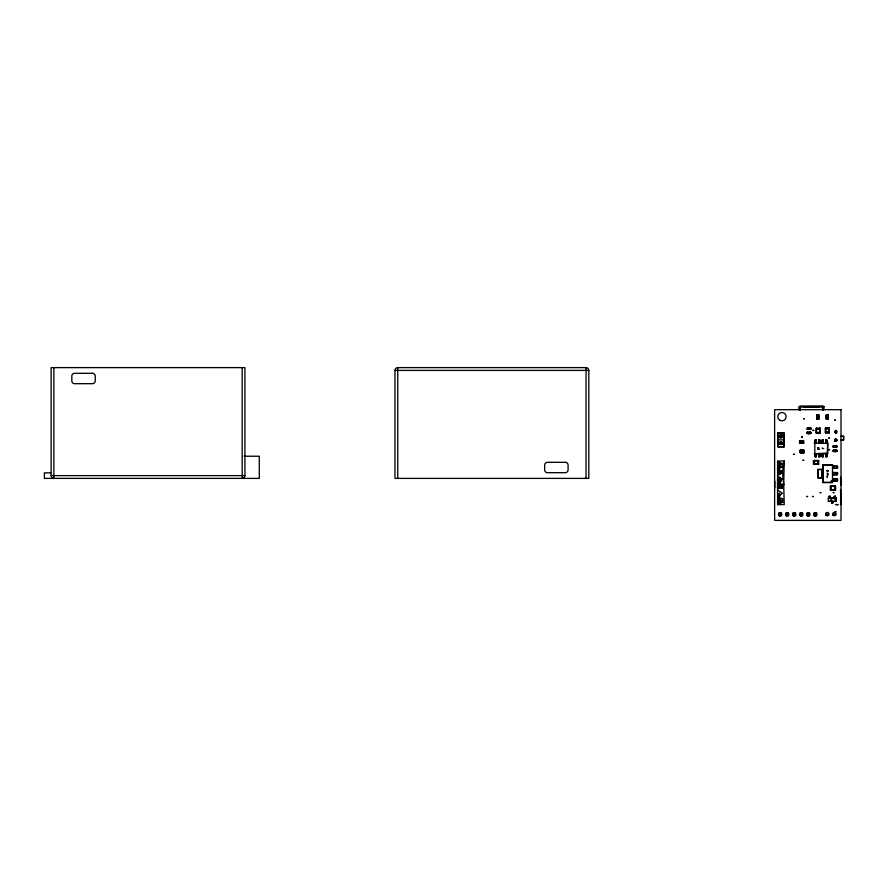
<?xml version="1.0" encoding="UTF-8"?>
<svg xmlns="http://www.w3.org/2000/svg" width="888" height="888" viewBox="0 0 888 888"><rect width="100%" height="100%" fill="white"/><g stroke="black" fill="none" stroke-linecap="round" stroke-linejoin="round"><path stroke-width="1.33" d="M777.588 489.965L782.45 493.295L777.588 497.003L782.705 498.845L782.683 502.286L780.852 501.221L779.242 504.584L779.253 499.145M779.253 496.425L779.253 493.706M779.253 488.267L779.253 484.182M779.264 478.743L779.264 481.463L779.298 477.888L777.588 475.901L782.45 479.231L777.588 482.939L779.065 488.156L782.661 488.2L783.727 484.648L784.226 461.005L777.588 461.005L777.588 504.584L784.226 504.584L783.727 484.648L782.45 471.717L784.226 461.005M779.264 474.658L779.275 462.415L777.588 462.004L782.761 463.647L782.661 467.099L777.588 468.864L779.065 474.092L780.929 473.304M782.55 488.411L782.55 484.46M799.955 409.19L799.955 406.504L822.776 406.471L823.465 410.467M822.832 477.977L817.87 477.788L817.87 469.497L822.754 469.441L822.832 477.977L817.837 477.788L817.859 469.508L822.754 469.441M832.167 464.979L823.176 464.979L822.832 482.628L832.5 482.65L832.522 464.657L822.854 464.657M826.828 455.744L826.828 456.776L825.74 456.776L825.74 453.746L826.939 453.735L826.828 455.744L825.74 455.744L825.74 453.746M827.76 442.968L827.749 453.69L814.229 453.69L827.194 453.146L827.749 442.946M836.252 497.902L836.252 501.454L828.249 501.454L828.26 497.902M834.343 496.703L835.43 496.203L835.442 497.857L834.298 497.857L834.343 496.703L835.43 496.203L834.343 496.226L834.298 497.857L835.43 497.857L835.442 496.692M810.844 432.134L810.811 433.477L807.281 433.466L807.236 432.134M815.184 440.925L815.184 439.882L816.272 439.893L816.272 442.923L815.073 442.923L815.184 440.925L816.261 440.992L816.272 442.846L815.073 442.923L815.184 439.904L816.272 439.904L816.261 440.992M816.272 455.744L816.261 456.776L815.184 456.776L815.006 453.735L815.184 456.776L816.261 456.754L816.383 453.735L816.272 455.744L815.184 455.744M816.827 418.415L816.838 415.639L818.836 415.651L818.836 418.426L816.827 418.415L818.836 418.426M818.703 440.925L818.703 439.882L819.791 439.893L819.902 442.923L818.592 442.923L818.703 440.925L819.779 440.992L819.902 442.923M819.791 455.744L819.779 456.776L818.692 456.765L818.581 453.735L819.902 453.735L819.791 455.744L818.703 455.666M821.722 477.8L821.733 469.497M822.221 440.925L822.221 439.882L823.309 439.893L823.42 442.923L822.11 442.923L822.221 440.925L823.298 440.992L823.42 442.923M823.309 455.744L823.298 456.776L822.21 456.765L822.099 453.735L823.42 453.735L823.309 455.744L822.221 455.666L822.099 453.735M825.74 455.744L825.74 456.776L826.828 456.754L826.939 453.735L825.74 453.812L826.828 454.789L825.74 454.967M825.74 440.925L825.74 439.882L826.817 439.882L826.994 442.923L826.817 439.882L825.74 439.904L825.629 442.923L825.74 440.925L826.828 440.925M826.328 418.415L826.328 415.639L828.326 415.651L828.326 418.426L826.328 418.415L828.326 418.426M829.07 496.714L830.158 496.203L830.191 497.868L830.158 496.203L829.07 496.226L829.015 497.868L829.07 496.714L830.169 496.692M832.611 481.107L832.611 478.932L837.528 478.998L837.495 481.041L832.611 481.107L837.495 481.041L837.495 478.998L832.611 478.932M832.611 474.736L832.611 472.56L837.528 472.616L837.495 474.658L832.611 474.736L837.495 474.658L837.495 472.616L832.611 472.56M832.611 468.353L832.611 466.178L837.528 466.244L837.495 468.276L832.611 468.353L837.495 468.276L837.495 466.244L832.611 466.178M832.8 502.641L831.712 503.141L831.679 501.476L831.712 503.141L832.8 503.13L832.855 501.476L832.8 502.641L831.701 502.652M833.355 445.987L833.266 447.152L833.31 445.965L836.796 446.009L833.31 445.965L833.266 447.297M777.899 446.731L777.766 433.111L784.304 433.111L783.926 446.853L779.176 446.919L777.766 446.675L777.932 433M783.582 444.533L783.926 446.853L784.171 433.044L777.766 433.111L778.332 435.819M800.277 443.101L800.288 440.903L803.041 440.903L803.041 443.112L800.277 443.101L800.277 440.892L803.041 440.903L803.041 443.112L800.277 443.101L800.277 440.892M800.632 452.603L800.643 450.394L803.385 450.394L803.396 452.603L800.632 452.603L800.621 450.394L803.385 450.394L803.396 452.603L800.632 452.603L800.621 450.394M803.03 443.101L803.041 440.903M803.385 452.591L803.385 450.394M814.141 464.202L814.152 460.606L818.015 460.595L818.015 464.202L814.141 464.202L814.141 460.595M818.003 464.191L818.015 460.595M817.448 418.059L818.891 419.114L818.891 414.951L816.782 414.951L816.782 419.114L818.891 419.114M826.939 418.059L828.382 419.114L828.382 414.951L826.273 414.951L826.273 419.114L828.382 419.114M831.013 489.865L831.035 486.28L834.898 486.269L834.898 489.865L831.013 489.865L831.013 486.269M834.887 489.865L834.898 486.269M818.592 442.923L818.703 439.904L819.791 439.904L819.779 440.992M819.902 453.735L819.779 456.754L818.703 456.754L818.581 453.735M822.11 442.923L822.221 439.904L823.309 439.904L823.298 440.992M823.42 453.735L823.298 456.754L822.221 456.754L822.221 455.666M807.958 429.27L807.236 429.27L807.281 428.016L810.8 428.027L810.844 429.359M810.122 432.223C812.553 432.489 808.924 434.931 807.314 433.422L807.292 432.145L807.314 433.422M836.829 451.415C836.618 447.985 838.15 453.391 833.31 451.404L833.266 450.161L833.366 451.37L836.785 451.348L836.829 450.327L833.299 450.327L833.366 451.37M779.242 504.584L779.298 498.989L777.588 497.003L780.352 495.005M827.716 470.729L827.072 470.995M823.842 409.202L823.764 406.493L799.788 406.493L799.167 409.956M830.591 499.8L830.657 499.933M831.801 499.334L831.423 499.589M779.375 513.786L779.231 515.54L779.387 513.797L781.029 513.73L781.174 515.54L781.174 513.597L781.174 515.54L779.231 515.54L779.231 513.597L781.174 513.597L779.231 513.597M788.022 513.741L788.211 515.54C782.761 515.762 790.564 512.21 786.424 513.797L786.269 515.54M795.06 515.395L795.237 513.597L795.237 515.54C789.787 515.762 797.591 512.21 793.45 513.797L793.484 515.395L795.237 515.54L793.583 515.262M802.097 515.395L802.275 513.597L802.275 515.54C796.825 515.762 804.628 512.21 800.488 513.797L802.119 513.73L802.275 515.54L800.61 515.262M807.37 515.54L807.514 513.786L809.157 513.73L809.312 515.54L809.312 513.597L809.312 515.54L807.37 515.54L807.37 513.597L809.312 513.597L807.37 513.597M816.272 442.923L815.173 441.869L816.272 441.702M814.407 515.54L814.551 513.786L816.194 513.73L816.338 515.54L816.338 513.597L816.338 515.54L814.407 515.54L814.407 513.597L816.338 513.597L814.407 513.597M810.755 433.444L810.744 432.378A6.194 6.194 0 0 0 807.436 432.345L810.811 432.389M780.064 435.409L782.006 435.409L780.252 435.553L780.064 437.34L780.064 435.409L780.064 437.34L782.006 437.34L782.883 432.856M780.241 442.579L782.006 442.435L780.252 442.59L780.064 444.377L780.064 442.435L780.064 444.377L782.006 444.377L782.006 442.435L780.064 442.435M781.862 435.586L782.006 437.34L782.006 435.409M781.729 442.712L782.006 444.377L781.862 442.624M800.121 410.112L800.332 406.526L823.875 406.515M774.802 481.263L774.769 488.012M781.373 435.431L780.807 435.409M780.807 442.435L781.373 442.468L780.674 442.435M823.531 448.673L823.753 448.507M836.241 511.743L835.719 511.799M786.269 514.652L786.269 514.396M793.306 514.219L793.328 514.918L793.306 513.597M800.332 514.652L800.332 514.396M826.084 515.395L826.451 514.185L826.217 515.373L828.437 515.373L828.204 513.997L828.437 515.373M836.796 440.348L835.231 439.26C833.033 441.558 837.639 441.935 836.751 439.726C835.641 437.573 833.022 441.269 835.997 441.281L836.796 440.348L836.207 439.305M834.653 431.635C838.86 437.051 835.22 425.674 835.253 432.745C836.74 433.799 837.44 430.058 835.497 430.858L834.665 431.69L836.23 432.789M823.154 410.101L823.764 406.493M833.255 515.373L833.488 514.163L833.255 515.373L835.464 515.373L835.242 514.03L835.464 515.373M777.588 488.567L777.588 486.069M779.287 488.444L779.287 484.926L780.852 480.119M819.713 429.082L819.99 428.116L816.383 428.116L816.383 433.377L819.99 433.377L819.99 428.116L819.99 433.377L819.713 432.412M825.807 432.056L825.529 433.033L829.126 433.033L829.126 427.761L825.529 427.761L825.529 433.033L825.529 427.761L825.807 428.738M828.848 428.738L829.126 427.761L829.126 433.033L828.848 432.056M835.453 511.743L835.042 512.576L835.242 512.01M777.588 484.016L777.588 485.459M836.873 439.86L835.286 439.149L834.687 440.637L835.997 441.281M833.488 513.897L833.255 514.463L835.464 514.463M827.172 473.104L827.771 473.36M777.588 487.756L777.588 487.112M781.462 463.825L780.896 464.435L780.352 463.825L781.462 463.825L780.974 464.646L779.275 462.415L779.287 467.243M780.852 466.056L777.588 468.864L780.352 473.903L780.852 473.093M777.588 468.864L782.45 471.717L780.352 470.862L782.45 471.717L779.065 474.092M780.929 480.33L777.588 482.939L779.287 484.926L781.462 484.926L782.661 488.2L780.352 487.978L780.852 487.157L781.462 487.978L780.929 487.368L779.065 488.156M779.231 514.341L779.264 514.807M807.37 514.341L807.392 514.807M814.407 514.341L814.429 514.807M816.383 433.377L816.383 428.116M777.588 479.276L777.588 481.074L777.866 479.82M835.486 499.001L834.764 499.223L835.408 498.867M780.929 466.267L780.352 466.877L779.275 462.415M781.74 471.106A1.41 1.41 0 0 1 782.195 472.816L781.462 470.862L780.896 471.473L780.352 470.862M827.938 474.048L827.205 473.77L827.882 474.037M786.269 514.219L786.302 514.807M800.332 514.219L800.365 514.807M777.522 440.726L778.343 439.893L777.522 439.061M816.838 415.639L818.836 415.651M826.417 418.326L826.417 415.739L828.326 415.651M814.418 460.872L813.441 460.595L818.703 460.595L818.703 464.202L813.441 464.202L813.441 460.595L818.703 460.595L817.737 460.872M817.737 463.925L818.703 464.202L813.441 464.202L814.418 463.925M831.29 486.546L830.324 486.269L835.586 486.269L835.586 489.865L830.324 489.865L830.324 486.269L835.586 486.269L834.62 486.546M834.62 489.599L835.586 489.865L830.324 489.865L831.29 489.599M807.325 428.072L810.811 428.016L810.356 429.226M781.462 480.941L777.588 482.939L783.727 484.648L780.896 485.536L780.352 484.926L780.974 485.747L781.462 484.926L782.428 487.978M777.588 497.003L780.497 495.504M799.3 409.213L799.278 406.526L822.776 406.471L822.954 410.045M782.683 502.286L777.588 504.584L780.929 501.431L781.462 502.042L780.352 502.042L779.298 498.989L780.352 498.989M807.236 429.359L807.336 429.126A6.194 6.194 0 0 0 810.644 429.148L810.733 428.06M836.774 450.305L836.707 450.283A6.194 6.194 0 0 0 833.455 450.283L833.388 450.294M836.818 445.965L836.862 447.297M800.343 450.394L804.14 450.394L804.14 452.603L799.877 452.603L799.877 450.394L804.14 450.394L803.396 450.527M800.343 452.469L804.14 452.603L800.343 452.603M836.796 447.064L836.707 447.075A6.194 6.194 0 0 1 833.455 447.086L836.385 447.152M810.811 429.104L807.292 429.115M818.891 414.951L816.782 414.951M828.382 414.951L826.273 414.951M816.782 419.114L818.214 419.025L818.225 418.059M826.273 419.114L827.716 419.025L827.716 418.059M803.041 441.036L803.784 440.892L803.784 443.112L799.522 443.112L799.522 440.892L803.318 440.892M786.269 514.84L786.269 513.597M800.332 514.84L800.332 513.597M819.38 449.306L819.169 449.284M829.07 497.447L830.169 497.391M834.343 497.447L835.442 497.391M831.701 501.953L832.8 501.909M815.184 442.202L816.272 442.146M825.74 454.512L826.828 454.467M786.413 513.786L788.056 513.73M793.45 513.786L795.093 513.73L795.093 515.351M779.42 515.395L781.018 515.351M786.457 515.395L788.056 515.351M800.521 515.395L802.119 515.351M807.547 515.395L809.157 515.351M814.585 515.395L816.183 515.351M780.186 444.222L781.862 444.2M808.413 407.081L819.313 407.081L803.84 407.004M818.692 441.869L819.791 441.869M822.21 441.869L823.309 441.869M825.729 441.869L826.828 441.869M825.74 442.202L826.828 442.191M815.173 454.8L816.272 454.789M815.184 454.467L816.272 454.467M818.692 454.8L819.791 454.789M822.21 454.8L823.309 454.789M818.703 442.202L819.779 442.191M822.221 442.202L823.298 442.191M818.703 454.467L819.791 454.467M822.221 454.467L823.309 454.467M829.059 497.28L830.169 497.28M831.701 502.064L832.8 502.064M397.746 367.621L586.036 367.621A2.764 2.764 0 0 1 588.811 370.396L588.811 478.388L394.982 478.388L394.971 370.396A2.764 2.764 0 0 1 397.746 367.621L397.746 478.388M394.982 370.396L588.8 370.396M816.805 415.484L818.858 415.484M826.295 415.484L828.36 415.484M825.529 428.46L829.126 428.46L829.126 432.334L825.529 432.334L825.529 428.46L829.115 428.471M816.383 428.804L819.99 428.804L819.99 432.689L816.383 432.689L816.383 428.804L819.979 428.826M825.529 428.738L829.126 428.738M816.66 429.082L819.99 429.082M825.529 432.056L829.126 432.056M816.66 432.412L819.99 432.412M777.932 439.893L784.137 439.893M814.252 442.968L827.205 443.523M817.826 447.63L818.681 447.63M818.059 447.807L818.681 447.807M818.647 448.351L818.059 449.106L818.725 449.106M817.826 449.284L818.725 449.284M244.056 456.232L259.285 456.232L259.285 478.388L44.4 478.388L44.4 472.849L50.716 472.849M827.183 470.451L828.038 470.873L827.072 470.873M827.072 470.573L828.038 470.573M781.462 470.862L779.298 470.862L779.298 474.381M828.038 475.102L827.183 475.502M51.116 475.624L244.922 475.624L244.933 367.621L51.116 367.621L51.104 475.624A2.764 2.764 0 0 0 53.868 478.388L53.868 367.621M832.178 482.295L823.187 482.306L823.187 476.978M836.019 498.124L828.482 498.124L836.019 498.135L836.019 501.221L828.482 501.221M835.475 504.595L838.239 504.595M779.031 512.72L781.373 512.72M786.069 512.72L788.411 512.72M793.095 512.72L795.448 512.72M800.132 512.72L802.475 512.72M807.17 512.72L809.512 512.72M814.196 512.72L816.549 512.72M828.437 514.463L826.217 514.463L826.217 515.373M834.343 496.858L835.442 496.858M831.701 502.486L832.8 502.486M825.54 432.323L829.126 432.334M816.394 432.678L819.99 432.689M834.343 497.202L835.442 497.202M829.07 496.858L830.169 496.858M825.729 441.258L826.828 441.269M815.173 441.258L816.272 441.258M818.692 441.258L819.791 441.258M822.21 441.258L823.309 441.258M815.173 455.4L816.272 455.411M822.21 455.4L823.309 455.411M818.692 455.4L819.791 455.411M825.707 455.4L826.828 455.411M780.208 444.2L781.806 444.222M777.766 446.675L784.137 446.786M803.318 443.112L799.999 443.112M780.241 435.553L781.729 435.686M814.685 515.262L816.161 515.395M807.647 515.262L809.123 515.395M786.546 515.262L788.022 515.395M779.509 515.262L780.996 515.395M799.522 440.892L800.277 441.036M803.041 442.968L803.784 443.112M799.877 450.394L800.621 450.527M803.396 452.469L804.14 452.603M836.807 450.316L836.152 450.161M835.497 430.858L836.707 431.346M814.24 442.957L814.807 443.512M835.064 512.554L834.909 512.087M777.588 480.364L777.866 481.03L777.588 480.108M779.287 484.926L780.352 487.978M779.298 477.888L780.352 480.941M777.588 484.415L777.866 485.37M822.266 406.549L822.776 410.123M840.525 481.407L841.014 485.348L840.503 477.1M799.278 406.526L799.533 409.157M822.699 406.515L822.887 410.112M799.788 406.493L799.988 410.101M840.503 489.477L841.014 504.595M822.776 406.471L822.821 409.168M833.621 466.233L833.621 468.298M833.621 472.616L833.621 474.68M833.621 478.987L833.621 481.052M828.238 415.739L828.238 418.326M823.176 464.979L823.187 470.318M818.736 415.739L818.747 418.326M816.927 415.739L816.927 418.326M834.62 486.269L834.62 489.865M831.29 486.269L831.29 489.865M827.816 470.729L827.816 471.439M822.31 447.807L822.31 448.662M817.737 460.595L817.737 464.202M814.807 443.512L814.807 453.146M814.418 460.595L814.418 464.202M781.462 500.011L781.462 502.042M779.298 493.129L779.298 495.482M586.036 367.632L586.036 478.388M242.169 367.621L242.169 478.377A2.764 2.764 0 0 0 244.933 475.624M781.251 441.78A1.665 1.665 0 0 1 782.25 444.389M779.597 444.422A1.665 1.665 0 0 1 780.563 441.78M781.052 466.611A1.41 1.41 0 0 1 779.564 464.779A1.41 1.41 0 0 1 781.851 464.158M781.052 473.648A1.41 1.41 0 0 1 779.498 472.25A1.41 1.41 0 0 1 781.052 470.84M781.052 480.686A1.41 1.41 0 0 1 779.964 478.232M780.097 494.505A1.41 1.41 0 0 1 779.498 493.351M781.851 501.431A1.41 1.41 0 0 1 779.808 501.265A1.41 1.41 0 0 1 780.075 499.234M843.6 436.352L843.589 439.86L840.847 439.893L843.6 439.849L843.589 436.352L840.847 436.319L843.6 436.352M827.061 476.778L827.45 477.189L827.061 476.767M793.495 454.268L794.338 454.356L793.506 454.223M801.587 437.029L802.43 437.118L801.587 437.029M803.696 418.748L804.539 418.836L803.707 418.703M802.996 460.239L803.829 460.373L803.007 460.195M806.859 496.47L807.692 496.603L806.881 496.381M812.842 430.347L813.686 430.436L812.842 430.347M812.487 496.47L813.319 496.603L812.509 496.381M820.223 492.596L821.056 492.729L820.246 492.507M828.815 438.05L829.647 438.184L828.826 438.006M828.815 449.694L829.647 449.828L828.826 449.65M834.642 420.157L835.486 420.246L834.642 420.157M833.244 492.596L834.076 492.729L833.255 492.507M836.052 473.604L836.885 473.737L836.074 473.526M836.751 504.551L837.584 504.684L836.762 504.506M831.534 481.307L831.013 481.007L831.557 481.329M781.862 437.162L780.186 437.196L781.806 437.196M92.485 373.315L74.592 373.315A2.764 2.764 0 0 0 71.817 376.079L71.817 380.908A2.764 2.764 0 0 0 74.592 383.683L92.485 383.683A2.764 2.764 0 0 0 95.249 380.908L95.249 376.079A2.764 2.764 0 0 0 92.485 373.315M841.014 409.679L774.625 409.679L774.625 520.379L841.014 520.379L841.014 409.679M818.225 416.65L817.448 417.416L818.225 416.65M827.716 416.65L826.939 417.416L827.716 416.65M565.323 462.326L547.43 462.326A2.764 2.764 0 0 0 544.655 465.101L544.655 469.93A2.764 2.764 0 0 0 547.43 472.694L565.323 472.694A2.764 2.764 0 0 0 568.087 469.93L568.087 465.101A2.764 2.764 0 0 0 565.323 462.326M779.52 420.046A4.151 4.151 0 0 0 786.091 417.116A4.151 4.151 0 0 0 780.275 412.887A4.151 4.151 0 0 0 779.52 420.046M779.93 437.717A1.665 1.665 0 0 0 782.561 436.552A1.665 1.665 0 0 0 780.23 434.854A1.665 1.665 0 0 0 779.93 437.717M780.197 487.534A1.41 1.41 0 0 0 782.317 486.313A1.41 1.41 0 0 0 780.197 485.092A1.41 1.41 0 0 0 780.197 487.534M826.495 515.528A1.665 1.665 0 0 0 828.992 514.096A1.665 1.665 0 0 0 826.495 512.654A1.665 1.665 0 0 0 826.495 515.528M833.399 515.44A1.665 1.665 0 0 0 836.019 514.252A1.665 1.665 0 0 0 833.677 512.587A1.665 1.665 0 0 0 833.399 515.44M779.375 515.884A1.665 1.665 0 0 0 781.862 514.441A1.665 1.665 0 0 0 779.375 513.009A1.665 1.665 0 0 0 779.375 515.884M786.413 515.884A1.665 1.665 0 0 0 788.899 514.441A1.665 1.665 0 0 0 786.413 513.009A1.665 1.665 0 0 0 786.413 515.884M793.439 515.884A1.665 1.665 0 0 0 795.937 514.441A1.665 1.665 0 0 0 793.439 513.009A1.665 1.665 0 0 0 793.439 515.884M800.477 515.884A1.665 1.665 0 0 0 802.963 514.441A1.665 1.665 0 0 0 800.477 513.009A1.665 1.665 0 0 0 800.477 515.884M807.503 515.884A1.665 1.665 0 0 0 810 514.441A1.665 1.665 0 0 0 807.503 513.009A1.665 1.665 0 0 0 807.503 515.884M814.54 515.884A1.665 1.665 0 0 0 817.038 514.441A1.665 1.665 0 0 0 814.54 513.009A1.665 1.665 0 0 0 814.54 515.884"/></g></svg>
